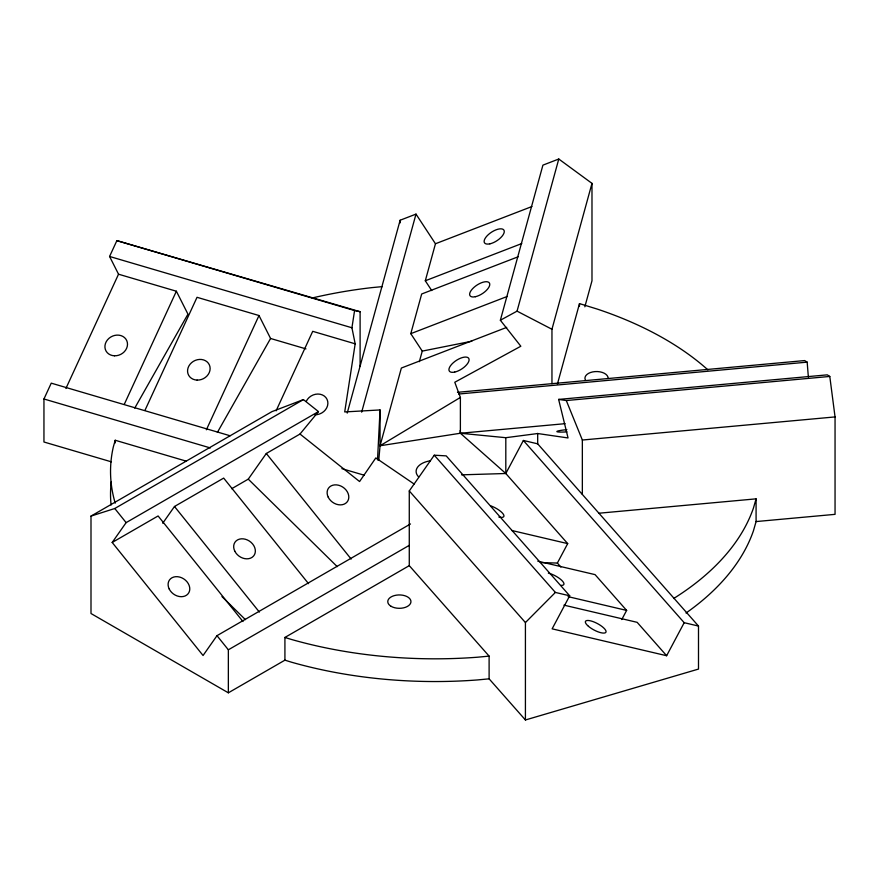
<?xml version="1.0" encoding="UTF-8"?>
<svg xmlns="http://www.w3.org/2000/svg" width="879" height="879" viewBox="0 0 879 879"><rect width="100%" height="100%" fill="white"/><g stroke="black" fill="none" stroke-linecap="round" stroke-linejoin="round"><path stroke-width="1.32" d="M231.693 488.713L248.263 479.143L266.304 453.487L300.003 434.039L318.462 411.592L303.409 399.593L271.919 411.647L90.998 516.094L90.998 613.52L228.353 692.817L228.353 649.801L216.992 635.671L410.493 523.961M228.353 692.817L284.917 660.162L284.917 637.451L409.273 565.647L409.273 490.943L434.27 455.201L446.213 455.882L569.691 595.797L552.133 628.837L666.634 655.723L684.192 622.695L523.368 440.467L505.81 473.506L461.585 474.836M360.104 366.125L360.104 311.715L116.874 240.637L109.578 256.47L118.533 274.204L176.371 291.224L187.952 314.166L134.74 408.12M584.843 306.804L591.985 280.786L591.985 183.37L558.78 159.022L542.914 165.142L500.36 320.242L520.829 346.238L454.784 382.255L460.387 397.44L460.387 433.248L505.81 473.506L567.691 543.618L557.363 563.054L540.992 562.593M523.368 440.467L537.684 443.829L698.497 626.057L698.497 669.073L525.422 719.978L489.109 678.83L489.109 656.119L409.273 565.647M505.81 473.506L505.81 437.698L537.684 433.534L537.684 443.829M525.422 719.978L525.422 622.563L409.273 490.943M551.957 383.673L551.957 329.262L591.985 183.37M686.027 613.026A324.582 187.403 0 0 0 753.468 530.707L756.083 521.566L756.083 498.854L598.632 513.248M537.366 433.479L568.043 437.951L558.626 399.418L827.282 374.85L829.787 376.443L835.05 416.921L835.05 514.347L756.083 521.566M377.52 459.948L380.047 409.944L344.711 411.932L355.171 343.821L351.93 327.768L354.578 310.562L116.874 240.637M378.75 460.42L380.047 445.763L380.047 409.944M347.216 413.097L400.132 220.233L415.998 214.113L435.457 243.758L425.304 280.775L431.743 290.586M361.665 412.152L415.998 214.113M565.087 423.678L460.387 433.248L380.047 445.763L401.362 368.037L506.711 327.384M419.338 361.676L422.25 351.106L410.79 333.657L421.678 293.993L518.138 256.778M500.36 320.242L517.05 311.144L558.78 159.022M557.396 384.156L579.492 303.607L597.412 309.133A324.582 187.403 0 0 1 707.914 369.872M186.337 461.178L115.226 440.258L113.314 446.971A324.582 187.403 0 0 0 115.226 503.162M756.083 498.854L753.468 507.985A324.582 187.403 0 0 1 673.688 598.489M111.336 461.827L43.95 442.005L43.95 398.989L51.246 383.156L230.1 435.764M65.914 388.463L118.533 274.204M124.324 404.241L176.371 291.224M144.98 410.317L197.028 297.3L258.997 315.528L270.578 338.481L305.947 348.886M206.378 429.787L258.997 315.528M276.105 410.812L312.715 331.328L355.171 343.821M621.772 619.552L626.628 610.411L595.061 574.624L537.805 561.176M217.377 432.424L270.578 338.481M216.992 635.671L203.06 655.503L112.193 542.464L126.126 522.631L318.462 411.592M162.736 523.225L174.492 506.491L223.673 478.099L308.54 583.667M525.422 622.563L555.385 592.435L569.691 595.797M380.047 445.763L460.387 397.44M90.998 516.094L114.775 508.501L303.409 399.593M112.193 542.464L158.099 515.962L242.967 621.53M228.353 649.801L409.273 545.354M435.457 243.758L531.916 206.543M425.304 280.775L521.763 243.56M410.79 333.657L507.26 296.443M422.25 351.106L471.814 341.217M382.343 286.62L371.795 287.631A324.582 187.403 0 0 0 312.21 297.981M489.109 656.119L477.484 657.217A324.582 187.403 0 0 1 291.564 639.494L284.917 637.451M489.109 678.83L477.484 679.939A324.582 187.403 0 0 1 291.564 662.217L284.917 660.162M457.487 392.309L804.659 360.566L807.175 362.148L808.35 376.981M458.673 394.023L807.175 362.148M558.626 399.418L566.296 400.538L829.787 376.443M566.296 400.538L582.348 440.027L835.05 416.921M505.81 437.698L460.387 433.248L460.167 430.556M354.578 310.562L360.104 311.715M511.776 530.487L567.691 543.618M684.192 622.695L698.497 626.057M568.054 596.643L626.628 610.411M563.933 605.137L637.154 622.332L666.634 655.723M109.578 256.47L351.93 327.768M341.887 468.65L364.236 475.231M43.95 398.989L210.345 447.938M517.05 311.144L551.957 329.262M414.119 484.021L375.816 457.926L359.577 481.538L300.003 434.039M248.263 479.143L337.239 566.647M221.969 596.577L245.428 619.651M557.363 563.054L560.89 567.054M434.27 455.201L555.385 592.435M266.304 453.487L351.161 559.066M174.492 506.491L259.36 612.07M114.775 508.501L126.126 522.631M582.348 440.027L582.348 494.437M579.492 303.607L579.492 306.277M400.132 220.233L400.132 222.914M115.226 440.258L115.226 442.928M585.337 379.97A11.592 6.691 0 0 1 595.017 371.597A11.592 6.691 0 0 1 608.125 378.234M111.084 505.04A324.582 187.403 0 0 1 111.226 481.89M418.657 476.912A19.008 10.977 0 0 1 430.194 460.827M566.977 431.875A11.592 1.121 -4.5 0 1 556.857 431.556A11.592 1.121 -4.5 0 1 566.845 429.655M548.331 573.108A11.592 3.648 28 0 1 561.78 580.371A11.592 3.648 28 0 1 561 585.37M490.834 505.875A11.592 3.648 28 0 1 503.151 513.951A11.592 3.648 28 0 1 498.865 517.05M306.266 401.351A11.592 10.01 -26.8 0 1 320.231 394.264A11.592 10.01 -26.8 0 1 327.559 405.669A11.592 10.01 -26.8 0 1 314.869 414.734M328.208 497.151A11.592 9.142 35.1 0 0 346.941 502.173A11.592 9.142 35.1 0 0 338.745 485.274A11.592 9.142 35.1 0 0 328.208 497.151M454.707 372.081A11.592 5.054 -33.3 0 0 469.067 359.291A11.592 5.054 -33.3 0 0 453.289 362.73A11.592 5.054 -33.3 0 0 454.707 372.081M391.166 606.356A11.592 6.691 0 0 0 410.559 603.357A11.592 6.691 0 0 0 396.363 595.16A11.592 6.691 0 0 0 391.166 606.356M588.425 626.287A11.592 3.648 28 0 0 605.741 632.473A11.592 3.648 28 0 0 592.929 621.563A11.592 3.648 28 0 0 588.425 626.287M234.759 551.1A11.592 9.142 35.1 0 0 253.493 556.121A11.592 9.142 35.1 0 0 245.296 539.223A11.592 9.142 35.1 0 0 234.759 551.1M169.186 588.963A11.592 9.142 35.1 0 0 187.919 593.984A11.592 9.142 35.1 0 0 179.723 577.085A11.592 9.142 35.1 0 0 169.186 588.963M197.116 380.102A11.592 10.01 -26.8 0 0 209.367 364.906A11.592 10.01 -26.8 0 0 190.051 364.258A11.592 10.01 -26.8 0 0 197.116 380.102M114.49 355.797A11.592 10.01 -26.8 0 0 126.741 340.602A11.592 10.01 -26.8 0 0 107.414 339.953A11.592 10.01 -26.8 0 0 114.49 355.797M475.374 296.717A11.592 5.054 -33.3 0 0 489.746 283.939A11.592 5.054 -33.3 0 0 473.968 287.378A11.592 5.054 -33.3 0 0 475.374 296.717M489.889 243.835A11.592 5.054 -33.3 0 0 504.249 231.056A11.592 5.054 -33.3 0 0 488.471 234.495A11.592 5.054 -33.3 0 0 489.889 243.835"/></g></svg>
